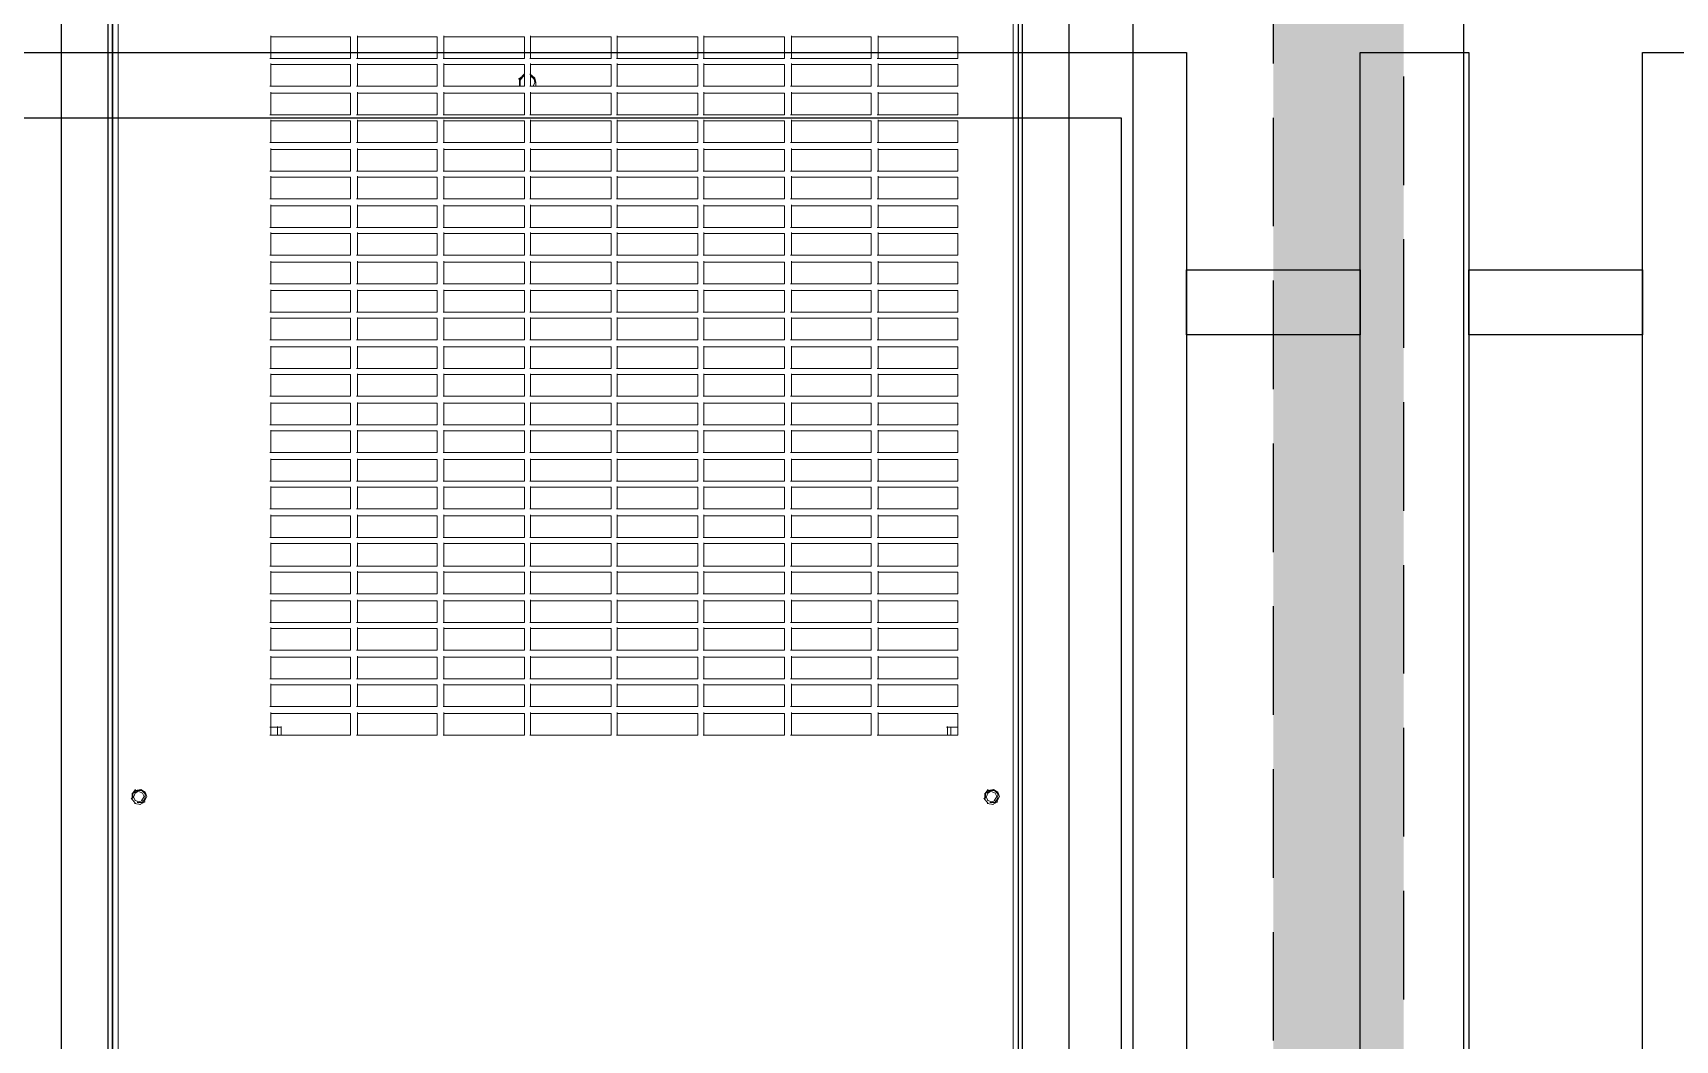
# Model space of a CAD drawing. Header units: millimetres. Extents: x 17886 to 18265, y -8727 to -7321.
# Drawn here: x 17971.54 to 17979.1, y -8650.75 to -8646.11 of the extents above; entities that cross this region are included whole.
import ezdxf

# ---------------------------------------------------------------- set-up
doc = ezdxf.new("R2010")
doc.units = ezdxf.units.MM
doc.linetypes.add('DASHED', pattern=[0.75, 0.5, -0.25])
doc.layers.add('a_rahmen235', color=7, linetype='Continuous')
doc.layers.add('PDF3_Geometry', color=7, linetype='Continuous')

msp = doc.modelspace()

# ---------------------------------------------------------------- hatches: boundary and pattern name
h = msp.add_hatch()
h.set_pattern_fill('AR-SAND', color=3, scale=0.01)
h.set_pattern_definition([(37.5, (-17.32436, -736.39157), (-0.016000313, 0.489413237), [0, -0.38608, 0, -0.4318, 0, -0.41275]), (7.5, (-17.32436, -736.3916), (0.449523283, 0.7168251), [0, -0.20828, 0, -0.34798, 0, -0.13335]), (327.5, (-17.6368, -736.39157), (0.79099237, 0.001437185), [0, -0.127, 0, -0.4572, 0, -0.5969]), (317.5, (-17.6368, -736.3916), (0.763556452, 0.222929323), [0, -0.0635, 0, -0.29972, 0, -0.3429])])
h.paths.add_polyline_path([(17977.25197, -8665.00357), (17977.85197, -8665.00357), (17977.85197, -8640.31357), (17977.25197, -8640.31357)])

# ---------------------------------------------------------------- linework, layer by layer
at = {"color": 3, "linetype": 'DASHED'}
msp.add_lwpolyline([(17977.25197, -8640.31357), (17977.85197, -8640.31357), (17977.85197, -8665.00357), (17977.25197, -8665.00357)], close=True, dxfattribs=at)
at = {"color": 4}
for points in [[(17971.90699, -8654.90357), (17971.88699, -8654.90357), (17971.88699, -8642.90357), (17971.90699, -8642.90357), (17971.90699, -8654.90357), (17971.67199, -8654.90357), (17971.67199, -8642.90357), (17971.90699, -8642.90357)], [(17976.07699, -8654.90357), (17976.09699, -8654.90357), (17976.09699, -8642.90357), (17976.07699, -8642.90357), (17976.07699, -8654.90357), (17976.31199, -8654.90357), (17976.31199, -8642.90357), (17976.07699, -8642.90357)]]:
    msp.add_lwpolyline(points, dxfattribs=at)
msp.add_lwpolyline([(17976.07699, -8654.90357), (17971.90699, -8654.90357), (17971.90699, -8642.90357), (17976.07699, -8642.90357)], close=True, dxfattribs=at)
at = {"color": 6}
for points in [[(17966.85199, -8646.20357), (17976.85199, -8646.20357), (17976.85199, -8664.20357), (17966.85199, -8664.20357)], [(17977.65199, -8646.20357), (17978.15199, -8646.20357), (17978.15199, -8666.20357), (17977.65199, -8666.20357)], [(17978.95199, -8646.20357), (17988.95199, -8646.20357), (17988.95199, -8664.20357), (17978.95199, -8664.20357)], [(17967.15199, -8646.50357), (17976.55199, -8646.50357), (17976.55199, -8663.90357), (17967.15199, -8663.90357)], [(17977.65199, -8647.20357), (17977.65199, -8647.50357), (17976.85199, -8647.50357), (17976.85199, -8647.20357)], [(17978.95199, -8647.20357), (17978.95199, -8647.50357), (17978.15199, -8647.50357), (17978.15199, -8647.20357)]]:
    msp.add_lwpolyline(points, close=True, dxfattribs=at)
at = {"layer": 'a_rahmen235'}
msp.add_lwpolyline([(17978.12699, -8665.00357), (17976.60699, -8665.00357), (17976.60699, -8640.31357), (17978.12699, -8640.31357)], close=True, dxfattribs=at)
at = {"layer": 'PDF3_Geometry', "lineweight": 20}
for points in [[(17971.92137, -8642.90357), (17971.92137, -8642.91115), (17971.93092, -8642.92312), (17971.92137, -8642.91115), (17971.90699, -8642.91115), (17971.90699, -8654.89599), (17971.91895, -8654.89599), (17971.93092, -8654.88003), (17971.91895, -8654.89599)], [(17976.06659, -8642.90357), (17976.06659, -8642.91115), (17976.05305, -8642.92312), (17976.06659, -8642.91115), (17976.07699, -8642.91115), (17976.07699, -8654.89599), (17976.06659, -8654.89599), (17976.05063, -8654.88003), (17976.06659, -8654.89599)], [(17972.63551, -8646.13078), (17973.00256, -8646.13078), (17973.00256, -8646.23052), (17972.63152, -8646.23052)], [(17972.63551, -8646.23052), (17972.63551, -8646.12679)], [(17973.03447, -8646.13078), (17973.40152, -8646.13078), (17973.40152, -8646.23052), (17973.03049, -8646.23052)], [(17973.03447, -8646.23052), (17973.03447, -8646.12679)], [(17973.43344, -8646.13078), (17973.80447, -8646.13078), (17973.80447, -8646.23052), (17973.42945, -8646.23052)], [(17973.43344, -8646.23052), (17973.43344, -8646.12679)], [(17973.8324, -8646.13078), (17974.20344, -8646.13078), (17974.20344, -8646.23052), (17973.82841, -8646.23052)], [(17973.8324, -8646.23052), (17973.8324, -8646.12679)], [(17974.23136, -8646.13078), (17974.6024, -8646.13078), (17974.6024, -8646.23052), (17974.22737, -8646.23052)], [(17974.23136, -8646.23052), (17974.23136, -8646.12679)], [(17974.63033, -8646.13078), (17975.00136, -8646.13078), (17975.00136, -8646.23052), (17974.62634, -8646.23052)], [(17974.63033, -8646.23052), (17974.63033, -8646.12679)], [(17975.03328, -8646.13078), (17975.40032, -8646.13078), (17975.40032, -8646.23052), (17975.02929, -8646.23052)], [(17975.03328, -8646.23052), (17975.03328, -8646.12679)], [(17975.43224, -8646.13078), (17975.79929, -8646.13078), (17975.79929, -8646.23052), (17975.42825, -8646.23052)], [(17975.43224, -8646.23052), (17975.43224, -8646.12679)], [(17972.63551, -8646.25845), (17973.00256, -8646.25845), (17973.00256, -8646.35819), (17972.63152, -8646.35819)], [(17972.63551, -8646.35819), (17972.63551, -8646.25446)], [(17973.03447, -8646.25845), (17973.40152, -8646.25845), (17973.40152, -8646.35819), (17973.03049, -8646.35819)], [(17973.03447, -8646.35819), (17973.03447, -8646.25446)], [(17973.43344, -8646.25845), (17973.80447, -8646.25845), (17973.80447, -8646.35819), (17973.42945, -8646.35819)], [(17973.43344, -8646.35819), (17973.43344, -8646.25446)], [(17973.8324, -8646.25845), (17974.20344, -8646.25845), (17974.20344, -8646.35819), (17973.82841, -8646.35819)], [(17973.8324, -8646.35819), (17973.8324, -8646.25446)], [(17974.23136, -8646.25845), (17974.6024, -8646.25845), (17974.6024, -8646.35819), (17974.22737, -8646.35819)], [(17974.23136, -8646.35819), (17974.23136, -8646.25446)], [(17974.63033, -8646.25845), (17975.00136, -8646.25845), (17975.00136, -8646.35819), (17974.62634, -8646.35819)], [(17974.63033, -8646.35819), (17974.63033, -8646.25446)], [(17975.03328, -8646.25845), (17975.40032, -8646.25845), (17975.40032, -8646.35819), (17975.02929, -8646.35819)], [(17975.03328, -8646.35819), (17975.03328, -8646.25446)], [(17975.43224, -8646.25845), (17975.79929, -8646.25845), (17975.79929, -8646.35819), (17975.42825, -8646.35819)], [(17975.43224, -8646.35819), (17975.43224, -8646.25446)], [(17973.78452, -8646.33026), (17973.80447, -8646.30632), (17973.77655, -8646.32627)], [(17973.80447, -8646.30233), (17973.78053, -8646.32627), (17973.78053, -8646.35819), (17973.78053, -8646.32228)], [(17973.78452, -8646.35819), (17973.78452, -8646.32627)], [(17973.8324, -8646.30632), (17973.85235, -8646.32228), (17973.82841, -8646.30233)], [(17973.8324, -8646.31031), (17973.84836, -8646.32627), (17973.85235, -8646.34223), (17973.84437, -8646.35819)], [(17973.85634, -8646.33824), (17973.85634, -8646.35819), (17973.85634, -8646.34223), (17973.84836, -8646.31829)], [(17973.85235, -8646.32228), (17973.85634, -8646.34223)], [(17972.63551, -8646.3901), (17973.00256, -8646.3901), (17973.00256, -8646.48984), (17972.63152, -8646.48984)], [(17972.63551, -8646.48984), (17972.63551, -8646.38611)], [(17973.03447, -8646.3901), (17973.40152, -8646.3901), (17973.40152, -8646.48984), (17973.03049, -8646.48984)], [(17973.03447, -8646.48984), (17973.03447, -8646.38611)], [(17973.43344, -8646.3901), (17973.80447, -8646.3901), (17973.80447, -8646.48984), (17973.42945, -8646.48984)], [(17973.43344, -8646.48984), (17973.43344, -8646.38611)], [(17973.8324, -8646.3901), (17974.20344, -8646.3901), (17974.20344, -8646.48984), (17973.82841, -8646.48984)], [(17973.8324, -8646.48984), (17973.8324, -8646.38611)], [(17974.23136, -8646.3901), (17974.6024, -8646.3901), (17974.6024, -8646.48984), (17974.22737, -8646.48984)], [(17974.23136, -8646.48984), (17974.23136, -8646.38611)], [(17974.63033, -8646.3901), (17975.00136, -8646.3901), (17975.00136, -8646.48984), (17974.62634, -8646.48984)], [(17974.63033, -8646.48984), (17974.63033, -8646.38611)], [(17975.03328, -8646.3901), (17975.40032, -8646.3901), (17975.40032, -8646.48984), (17975.02929, -8646.48984)], [(17975.03328, -8646.48984), (17975.03328, -8646.38611)], [(17975.43224, -8646.3901), (17975.79929, -8646.3901), (17975.79929, -8646.48984), (17975.42825, -8646.48984)], [(17975.43224, -8646.48984), (17975.43224, -8646.38611)], [(17972.63551, -8646.51777), (17973.00256, -8646.51777), (17973.00256, -8646.61751), (17972.63152, -8646.61751)], [(17972.63551, -8646.61751), (17972.63551, -8646.51378)], [(17973.03447, -8646.51777), (17973.40152, -8646.51777), (17973.40152, -8646.61751), (17973.03049, -8646.61751)], [(17973.03447, -8646.61751), (17973.03447, -8646.51378)], [(17973.43344, -8646.51777), (17973.80447, -8646.51777), (17973.80447, -8646.61751), (17973.42945, -8646.61751)], [(17973.43344, -8646.61751), (17973.43344, -8646.51378)], [(17973.8324, -8646.51777), (17974.20344, -8646.51777), (17974.20344, -8646.61751), (17973.82841, -8646.61751)], [(17973.8324, -8646.61751), (17973.8324, -8646.51378)], [(17974.23136, -8646.51777), (17974.6024, -8646.51777), (17974.6024, -8646.61751), (17974.22737, -8646.61751)], [(17974.23136, -8646.61751), (17974.23136, -8646.51378)], [(17974.63033, -8646.51777), (17975.00136, -8646.51777), (17975.00136, -8646.61751), (17974.62634, -8646.61751)], [(17974.63033, -8646.61751), (17974.63033, -8646.51378)], [(17975.03328, -8646.51777), (17975.40032, -8646.51777), (17975.40032, -8646.61751), (17975.02929, -8646.61751)], [(17975.03328, -8646.61751), (17975.03328, -8646.51378)], [(17975.43224, -8646.51777), (17975.79929, -8646.51777), (17975.79929, -8646.61751), (17975.42825, -8646.61751)], [(17975.43224, -8646.61751), (17975.43224, -8646.51378)], [(17972.63551, -8646.64943), (17973.00256, -8646.64943), (17973.00256, -8646.74917), (17972.63152, -8646.74917)], [(17972.63551, -8646.74917), (17972.63551, -8646.64544)], [(17973.03447, -8646.64943), (17973.40152, -8646.64943), (17973.40152, -8646.74917), (17973.03049, -8646.74917)], [(17973.03447, -8646.74917), (17973.03447, -8646.64544)], [(17973.43344, -8646.64943), (17973.80447, -8646.64943), (17973.80447, -8646.74917), (17973.42945, -8646.74917)], [(17973.43344, -8646.74917), (17973.43344, -8646.64544)], [(17973.8324, -8646.64943), (17974.20344, -8646.64943), (17974.20344, -8646.74917), (17973.82841, -8646.74917)], [(17973.8324, -8646.74917), (17973.8324, -8646.64544)], [(17974.23136, -8646.64943), (17974.6024, -8646.64943), (17974.6024, -8646.74917), (17974.22737, -8646.74917)], [(17974.23136, -8646.74917), (17974.23136, -8646.64544)], [(17974.63033, -8646.64943), (17975.00136, -8646.64943), (17975.00136, -8646.74917), (17974.62634, -8646.74917)], [(17974.63033, -8646.74917), (17974.63033, -8646.64544)], [(17975.03328, -8646.64943), (17975.40032, -8646.64943), (17975.40032, -8646.74917), (17975.02929, -8646.74917)], [(17975.03328, -8646.74917), (17975.03328, -8646.64544)], [(17975.43224, -8646.64943), (17975.79929, -8646.64943), (17975.79929, -8646.74917), (17975.42825, -8646.74917)], [(17975.43224, -8646.74917), (17975.43224, -8646.64544)], [(17972.63551, -8646.7771), (17973.00256, -8646.7771), (17973.00256, -8646.87684), (17972.63152, -8646.87684)], [(17972.63551, -8646.87684), (17972.63551, -8646.77311)], [(17973.03447, -8646.7771), (17973.40152, -8646.7771), (17973.40152, -8646.87684), (17973.03049, -8646.87684)], [(17973.03447, -8646.87684), (17973.03447, -8646.77311)], [(17973.43344, -8646.7771), (17973.80447, -8646.7771), (17973.80447, -8646.87684), (17973.42945, -8646.87684)], [(17973.43344, -8646.87684), (17973.43344, -8646.77311)], [(17973.8324, -8646.7771), (17974.20344, -8646.7771), (17974.20344, -8646.87684), (17973.82841, -8646.87684)], [(17973.8324, -8646.87684), (17973.8324, -8646.77311)], [(17974.23136, -8646.7771), (17974.6024, -8646.7771), (17974.6024, -8646.87684), (17974.22737, -8646.87684)], [(17974.23136, -8646.87684), (17974.23136, -8646.77311)], [(17974.63033, -8646.7771), (17975.00136, -8646.7771), (17975.00136, -8646.87684), (17974.62634, -8646.87684)], [(17974.63033, -8646.87684), (17974.63033, -8646.77311)], [(17975.03328, -8646.7771), (17975.40032, -8646.7771), (17975.40032, -8646.87684), (17975.02929, -8646.87684)], [(17975.03328, -8646.87684), (17975.03328, -8646.77311)], [(17975.43224, -8646.7771), (17975.79929, -8646.7771), (17975.79929, -8646.87684), (17975.42825, -8646.87684)], [(17975.43224, -8646.87684), (17975.43224, -8646.77311)], [(17972.63551, -8647.0085), (17972.63551, -8646.90477)], [(17973.03447, -8647.0085), (17973.03447, -8646.90477)], [(17973.43344, -8647.0085), (17973.43344, -8646.90477)], [(17973.8324, -8647.0085), (17973.8324, -8646.90477)], [(17974.23136, -8647.0085), (17974.23136, -8646.90477)], [(17974.63033, -8647.0085), (17974.63033, -8646.90477)], [(17975.03328, -8647.0085), (17975.03328, -8646.90477)], [(17975.43224, -8647.0085), (17975.43224, -8646.90477)], [(17972.63551, -8646.90876), (17973.00256, -8646.90876), (17973.00256, -8647.0085), (17972.63152, -8647.0085)], [(17973.03447, -8646.90876), (17973.40152, -8646.90876), (17973.40152, -8647.0085), (17973.03049, -8647.0085)], [(17973.43344, -8646.90876), (17973.80447, -8646.90876), (17973.80447, -8647.0085), (17973.42945, -8647.0085)], [(17973.8324, -8646.90876), (17974.20344, -8646.90876), (17974.20344, -8647.0085), (17973.82841, -8647.0085)], [(17974.23136, -8646.90876), (17974.6024, -8646.90876), (17974.6024, -8647.0085), (17974.22737, -8647.0085)], [(17974.63033, -8646.90876), (17975.00136, -8646.90876), (17975.00136, -8647.0085), (17974.62634, -8647.0085)], [(17975.03328, -8646.90876), (17975.40032, -8646.90876), (17975.40032, -8647.0085), (17975.02929, -8647.0085)], [(17975.43224, -8646.90876), (17975.79929, -8646.90876), (17975.79929, -8647.0085), (17975.42825, -8647.0085)], [(17972.63551, -8647.03642), (17973.00256, -8647.03642), (17973.00256, -8647.13616), (17972.63152, -8647.13616)], [(17972.63551, -8647.13616), (17972.63551, -8647.03243)], [(17973.03447, -8647.03642), (17973.40152, -8647.03642), (17973.40152, -8647.13616), (17973.03049, -8647.13616)], [(17973.03447, -8647.13616), (17973.03447, -8647.03243)], [(17973.43344, -8647.03642), (17973.80447, -8647.03642), (17973.80447, -8647.13616), (17973.42945, -8647.13616)], [(17973.43344, -8647.13616), (17973.43344, -8647.03243)], [(17973.8324, -8647.03642), (17974.20344, -8647.03642), (17974.20344, -8647.13616), (17973.82841, -8647.13616)], [(17973.8324, -8647.13616), (17973.8324, -8647.03243)], [(17974.23136, -8647.03642), (17974.6024, -8647.03642), (17974.6024, -8647.13616), (17974.22737, -8647.13616)], [(17974.23136, -8647.13616), (17974.23136, -8647.03243)], [(17974.63033, -8647.03642), (17975.00136, -8647.03642), (17975.00136, -8647.13616), (17974.62634, -8647.13616)], [(17974.63033, -8647.13616), (17974.63033, -8647.03243)], [(17975.03328, -8647.03642), (17975.40032, -8647.03642), (17975.40032, -8647.13616), (17975.02929, -8647.13616)], [(17975.03328, -8647.13616), (17975.03328, -8647.03243)], [(17975.43224, -8647.03642), (17975.79929, -8647.03642), (17975.79929, -8647.13616), (17975.42825, -8647.13616)], [(17975.43224, -8647.13616), (17975.43224, -8647.03243)], [(17972.63551, -8647.16808), (17973.00256, -8647.16808), (17973.00256, -8647.26782), (17972.63152, -8647.26782)], [(17972.63551, -8647.26782), (17972.63551, -8647.16409)], [(17973.03447, -8647.16808), (17973.40152, -8647.16808), (17973.40152, -8647.26782), (17973.03049, -8647.26782)], [(17973.03447, -8647.26782), (17973.03447, -8647.16409)], [(17973.43344, -8647.16808), (17973.80447, -8647.16808), (17973.80447, -8647.26782), (17973.42945, -8647.26782)], [(17973.43344, -8647.26782), (17973.43344, -8647.16409)], [(17973.8324, -8647.16808), (17974.20344, -8647.16808), (17974.20344, -8647.26782), (17973.82841, -8647.26782)], [(17973.8324, -8647.26782), (17973.8324, -8647.16409)], [(17974.23136, -8647.16808), (17974.6024, -8647.16808), (17974.6024, -8647.26782), (17974.22737, -8647.26782)], [(17974.23136, -8647.26782), (17974.23136, -8647.16409)], [(17974.63033, -8647.16808), (17975.00136, -8647.16808), (17975.00136, -8647.26782), (17974.62634, -8647.26782)], [(17974.63033, -8647.26782), (17974.63033, -8647.16409)], [(17975.03328, -8647.16808), (17975.40032, -8647.16808), (17975.40032, -8647.26782), (17975.02929, -8647.26782)], [(17975.03328, -8647.26782), (17975.03328, -8647.16409)], [(17975.43224, -8647.16808), (17975.79929, -8647.16808), (17975.79929, -8647.26782), (17975.42825, -8647.26782)], [(17975.43224, -8647.26782), (17975.43224, -8647.16409)], [(17972.63551, -8647.29974), (17973.00256, -8647.29974), (17973.00256, -8647.39948), (17972.63152, -8647.39948)], [(17972.63551, -8647.39948), (17972.63551, -8647.29575)], [(17973.03447, -8647.29974), (17973.40152, -8647.29974), (17973.40152, -8647.39948), (17973.03049, -8647.39948)], [(17973.03447, -8647.39948), (17973.03447, -8647.29575)], [(17973.43344, -8647.29974), (17973.80447, -8647.29974), (17973.80447, -8647.39948), (17973.42945, -8647.39948)], [(17973.43344, -8647.39948), (17973.43344, -8647.29575)], [(17973.8324, -8647.29974), (17974.20344, -8647.29974), (17974.20344, -8647.39948), (17973.82841, -8647.39948)], [(17973.8324, -8647.39948), (17973.8324, -8647.29575)], [(17974.23136, -8647.29974), (17974.6024, -8647.29974), (17974.6024, -8647.39948), (17974.22737, -8647.39948)], [(17974.23136, -8647.39948), (17974.23136, -8647.29575)], [(17974.63033, -8647.29974), (17975.00136, -8647.29974), (17975.00136, -8647.39948), (17974.62634, -8647.39948)], [(17974.63033, -8647.39948), (17974.63033, -8647.29575)], [(17975.03328, -8647.29974), (17975.40032, -8647.29974), (17975.40032, -8647.39948), (17975.02929, -8647.39948)], [(17975.03328, -8647.39948), (17975.03328, -8647.29575)], [(17975.43224, -8647.29974), (17975.79929, -8647.29974), (17975.79929, -8647.39948), (17975.42825, -8647.39948)], [(17975.43224, -8647.39948), (17975.43224, -8647.29575)], [(17972.63551, -8647.42741), (17973.00256, -8647.42741), (17973.00256, -8647.52715), (17972.63152, -8647.52715)], [(17972.63551, -8647.52715), (17972.63551, -8647.42342)], [(17973.03447, -8647.42741), (17973.40152, -8647.42741), (17973.40152, -8647.52715), (17973.03049, -8647.52715)], [(17973.03447, -8647.52715), (17973.03447, -8647.42342)], [(17973.43344, -8647.42741), (17973.80447, -8647.42741), (17973.80447, -8647.52715), (17973.42945, -8647.52715)], [(17973.43344, -8647.52715), (17973.43344, -8647.42342)], [(17973.8324, -8647.42741), (17974.20344, -8647.42741), (17974.20344, -8647.52715), (17973.82841, -8647.52715)], [(17973.8324, -8647.52715), (17973.8324, -8647.42342)], [(17974.23136, -8647.42741), (17974.6024, -8647.42741), (17974.6024, -8647.52715), (17974.22737, -8647.52715)], [(17974.23136, -8647.52715), (17974.23136, -8647.42342)], [(17974.63033, -8647.42741), (17975.00136, -8647.42741), (17975.00136, -8647.52715), (17974.62634, -8647.52715)], [(17974.63033, -8647.52715), (17974.63033, -8647.42342)], [(17975.03328, -8647.42741), (17975.40032, -8647.42741), (17975.40032, -8647.52715), (17975.02929, -8647.52715)], [(17975.03328, -8647.52715), (17975.03328, -8647.42342)], [(17975.43224, -8647.42741), (17975.79929, -8647.42741), (17975.79929, -8647.52715), (17975.42825, -8647.52715)], [(17975.43224, -8647.52715), (17975.43224, -8647.42342)], [(17972.63551, -8647.55906), (17973.00256, -8647.55906), (17973.00256, -8647.65881), (17972.63152, -8647.65881)], [(17972.63551, -8647.65881), (17972.63551, -8647.55507)], [(17973.03447, -8647.55906), (17973.40152, -8647.55906), (17973.40152, -8647.65881), (17973.03049, -8647.65881)], [(17973.03447, -8647.65881), (17973.03447, -8647.55507)], [(17973.43344, -8647.55906), (17973.80447, -8647.55906), (17973.80447, -8647.65881), (17973.42945, -8647.65881)], [(17973.43344, -8647.65881), (17973.43344, -8647.55507)], [(17973.8324, -8647.55906), (17974.20344, -8647.55906), (17974.20344, -8647.65881), (17973.82841, -8647.65881)], [(17973.8324, -8647.65881), (17973.8324, -8647.55507)], [(17974.23136, -8647.55906), (17974.6024, -8647.55906), (17974.6024, -8647.65881), (17974.22737, -8647.65881)], [(17974.23136, -8647.65881), (17974.23136, -8647.55507)], [(17974.63033, -8647.55906), (17975.00136, -8647.55906), (17975.00136, -8647.65881), (17974.62634, -8647.65881)], [(17974.63033, -8647.65881), (17974.63033, -8647.55507)], [(17975.03328, -8647.55906), (17975.40032, -8647.55906), (17975.40032, -8647.65881), (17975.02929, -8647.65881)], [(17975.03328, -8647.65881), (17975.03328, -8647.55507)], [(17975.43224, -8647.55906), (17975.79929, -8647.55906), (17975.79929, -8647.65881), (17975.42825, -8647.65881)], [(17975.43224, -8647.65881), (17975.43224, -8647.55507)], [(17972.63551, -8647.68673), (17973.00256, -8647.68673), (17973.00256, -8647.78647), (17972.63152, -8647.78647)], [(17972.63551, -8647.78647), (17972.63551, -8647.68274)], [(17973.03447, -8647.68673), (17973.40152, -8647.68673), (17973.40152, -8647.78647), (17973.03049, -8647.78647)], [(17973.03447, -8647.78647), (17973.03447, -8647.68274)], [(17973.43344, -8647.68673), (17973.80447, -8647.68673), (17973.80447, -8647.78647), (17973.42945, -8647.78647)], [(17973.43344, -8647.78647), (17973.43344, -8647.68274)], [(17973.8324, -8647.68673), (17974.20344, -8647.68673), (17974.20344, -8647.78647), (17973.82841, -8647.78647)], [(17973.8324, -8647.78647), (17973.8324, -8647.68274)], [(17974.23136, -8647.68673), (17974.6024, -8647.68673), (17974.6024, -8647.78647), (17974.22737, -8647.78647)], [(17974.23136, -8647.78647), (17974.23136, -8647.68274)], [(17974.63033, -8647.68673), (17975.00136, -8647.68673), (17975.00136, -8647.78647), (17974.62634, -8647.78647)], [(17974.63033, -8647.78647), (17974.63033, -8647.68274)], [(17975.03328, -8647.68673), (17975.40032, -8647.68673), (17975.40032, -8647.78647), (17975.02929, -8647.78647)], [(17975.03328, -8647.78647), (17975.03328, -8647.68274)], [(17975.43224, -8647.68673), (17975.79929, -8647.68673), (17975.79929, -8647.78647), (17975.42825, -8647.78647)], [(17975.43224, -8647.78647), (17975.43224, -8647.68274)], [(17972.63551, -8647.81839), (17973.00256, -8647.81839), (17973.00256, -8647.91813), (17972.63152, -8647.91813)], [(17972.63551, -8647.91813), (17972.63551, -8647.8144)], [(17973.03447, -8647.81839), (17973.40152, -8647.81839), (17973.40152, -8647.91813), (17973.03049, -8647.91813)], [(17973.03447, -8647.91813), (17973.03447, -8647.8144)], [(17973.43344, -8647.81839), (17973.80447, -8647.81839), (17973.80447, -8647.91813), (17973.42945, -8647.91813)], [(17973.43344, -8647.91813), (17973.43344, -8647.8144)], [(17973.8324, -8647.81839), (17974.20344, -8647.81839), (17974.20344, -8647.91813), (17973.82841, -8647.91813)], [(17973.8324, -8647.91813), (17973.8324, -8647.8144)], [(17974.23136, -8647.81839), (17974.6024, -8647.81839), (17974.6024, -8647.91813), (17974.22737, -8647.91813)], [(17974.23136, -8647.91813), (17974.23136, -8647.8144)], [(17974.63033, -8647.81839), (17975.00136, -8647.81839), (17975.00136, -8647.91813), (17974.62634, -8647.91813)], [(17974.63033, -8647.91813), (17974.63033, -8647.8144)], [(17975.03328, -8647.81839), (17975.40032, -8647.81839), (17975.40032, -8647.91813), (17975.02929, -8647.91813)], [(17975.03328, -8647.91813), (17975.03328, -8647.8144)], [(17975.43224, -8647.81839), (17975.79929, -8647.81839), (17975.79929, -8647.91813), (17975.42825, -8647.91813)], [(17975.43224, -8647.91813), (17975.43224, -8647.8144)], [(17972.63551, -8647.94606), (17973.00256, -8647.94606), (17973.00256, -8648.0458), (17972.63152, -8648.0458)], [(17972.63551, -8648.0458), (17972.63551, -8647.94207)], [(17973.03447, -8647.94606), (17973.40152, -8647.94606), (17973.40152, -8648.0458), (17973.03049, -8648.0458)], [(17973.03447, -8648.0458), (17973.03447, -8647.94207)], [(17973.43344, -8647.94606), (17973.80447, -8647.94606), (17973.80447, -8648.0458), (17973.42945, -8648.0458)], [(17973.43344, -8648.0458), (17973.43344, -8647.94207)], [(17973.8324, -8647.94606), (17974.20344, -8647.94606), (17974.20344, -8648.0458), (17973.82841, -8648.0458)], [(17973.8324, -8648.0458), (17973.8324, -8647.94207)], [(17974.23136, -8647.94606), (17974.6024, -8647.94606), (17974.6024, -8648.0458), (17974.22737, -8648.0458)], [(17974.23136, -8648.0458), (17974.23136, -8647.94207)], [(17974.63033, -8647.94606), (17975.00136, -8647.94606), (17975.00136, -8648.0458), (17974.62634, -8648.0458)], [(17974.63033, -8648.0458), (17974.63033, -8647.94207)], [(17975.03328, -8647.94606), (17975.40032, -8647.94606), (17975.40032, -8648.0458), (17975.02929, -8648.0458)], [(17975.03328, -8648.0458), (17975.03328, -8647.94207)], [(17975.43224, -8647.94606), (17975.79929, -8647.94606), (17975.79929, -8648.0458), (17975.42825, -8648.0458)], [(17975.43224, -8648.0458), (17975.43224, -8647.94207)], [(17972.63551, -8648.07772), (17973.00256, -8648.07772), (17973.00256, -8648.17746), (17972.63152, -8648.17746)], [(17972.63551, -8648.17746), (17972.63551, -8648.07373)], [(17973.03447, -8648.07772), (17973.40152, -8648.07772), (17973.40152, -8648.17746), (17973.03049, -8648.17746)], [(17973.03447, -8648.17746), (17973.03447, -8648.07373)], [(17973.43344, -8648.07772), (17973.80447, -8648.07772), (17973.80447, -8648.17746), (17973.42945, -8648.17746)], [(17973.43344, -8648.17746), (17973.43344, -8648.07373)], [(17973.8324, -8648.07772), (17974.20344, -8648.07772), (17974.20344, -8648.17746), (17973.82841, -8648.17746)], [(17973.8324, -8648.17746), (17973.8324, -8648.07373)], [(17974.23136, -8648.07772), (17974.6024, -8648.07772), (17974.6024, -8648.17746), (17974.22737, -8648.17746)], [(17974.23136, -8648.17746), (17974.23136, -8648.07373)], [(17974.63033, -8648.07772), (17975.00136, -8648.07772), (17975.00136, -8648.17746), (17974.62634, -8648.17746)], [(17974.63033, -8648.17746), (17974.63033, -8648.07373)], [(17975.03328, -8648.07772), (17975.40032, -8648.07772), (17975.40032, -8648.17746), (17975.02929, -8648.17746)], [(17975.03328, -8648.17746), (17975.03328, -8648.07373)], [(17975.43224, -8648.07772), (17975.79929, -8648.07772), (17975.79929, -8648.17746), (17975.42825, -8648.17746)], [(17975.43224, -8648.17746), (17975.43224, -8648.07373)], [(17972.63551, -8648.20538), (17973.00256, -8648.20538), (17973.00256, -8648.30512), (17972.63152, -8648.30512)], [(17972.63551, -8648.30512), (17972.63551, -8648.20139)], [(17973.03447, -8648.20538), (17973.40152, -8648.20538), (17973.40152, -8648.30512), (17973.03049, -8648.30512)], [(17973.03447, -8648.30512), (17973.03447, -8648.20139)], [(17973.43344, -8648.20538), (17973.80447, -8648.20538), (17973.80447, -8648.30512), (17973.42945, -8648.30512)], [(17973.43344, -8648.30512), (17973.43344, -8648.20139)], [(17973.8324, -8648.20538), (17974.20344, -8648.20538), (17974.20344, -8648.30512), (17973.82841, -8648.30512)], [(17973.8324, -8648.30512), (17973.8324, -8648.20139)], [(17974.23136, -8648.20538), (17974.6024, -8648.20538), (17974.6024, -8648.30512), (17974.22737, -8648.30512)], [(17974.23136, -8648.30512), (17974.23136, -8648.20139)], [(17974.63033, -8648.20538), (17975.00136, -8648.20538), (17975.00136, -8648.30512), (17974.62634, -8648.30512)], [(17974.63033, -8648.30512), (17974.63033, -8648.20139)], [(17975.03328, -8648.20538), (17975.40032, -8648.20538), (17975.40032, -8648.30512), (17975.02929, -8648.30512)], [(17975.03328, -8648.30512), (17975.03328, -8648.20139)], [(17975.43224, -8648.20538), (17975.79929, -8648.20538), (17975.79929, -8648.30512), (17975.42825, -8648.30512)], [(17975.43224, -8648.30512), (17975.43224, -8648.20139)], [(17972.63551, -8648.33704), (17973.00256, -8648.33704), (17973.00256, -8648.43678), (17972.63152, -8648.43678)], [(17972.63551, -8648.43678), (17972.63551, -8648.33305)], [(17973.03447, -8648.33704), (17973.40152, -8648.33704), (17973.40152, -8648.43678), (17973.03049, -8648.43678)], [(17973.03447, -8648.43678), (17973.03447, -8648.33305)], [(17973.43344, -8648.33704), (17973.80447, -8648.33704), (17973.80447, -8648.43678), (17973.42945, -8648.43678)], [(17973.43344, -8648.43678), (17973.43344, -8648.33305)], [(17973.8324, -8648.33704), (17974.20344, -8648.33704), (17974.20344, -8648.43678), (17973.82841, -8648.43678)], [(17973.8324, -8648.43678), (17973.8324, -8648.33305)], [(17974.23136, -8648.33704), (17974.6024, -8648.33704), (17974.6024, -8648.43678), (17974.22737, -8648.43678)], [(17974.23136, -8648.43678), (17974.23136, -8648.33305)], [(17974.63033, -8648.33704), (17975.00136, -8648.33704), (17975.00136, -8648.43678), (17974.62634, -8648.43678)], [(17974.63033, -8648.43678), (17974.63033, -8648.33305)], [(17975.03328, -8648.33704), (17975.40032, -8648.33704), (17975.40032, -8648.43678), (17975.02929, -8648.43678)], [(17975.03328, -8648.43678), (17975.03328, -8648.33305)], [(17975.43224, -8648.33704), (17975.79929, -8648.33704), (17975.79929, -8648.43678), (17975.42825, -8648.43678)], [(17975.43224, -8648.43678), (17975.43224, -8648.33305)], [(17972.63551, -8648.46471), (17973.00256, -8648.46471), (17973.00256, -8648.56844), (17972.63152, -8648.56844)], [(17972.63551, -8648.56844), (17972.63551, -8648.46072)], [(17973.03447, -8648.46471), (17973.40152, -8648.46471), (17973.40152, -8648.56844), (17973.03049, -8648.56844)], [(17973.03447, -8648.56844), (17973.03447, -8648.46072)], [(17973.43344, -8648.46471), (17973.80447, -8648.46471), (17973.80447, -8648.56844), (17973.42945, -8648.56844)], [(17973.43344, -8648.56844), (17973.43344, -8648.46072)], [(17973.8324, -8648.46471), (17974.20344, -8648.46471), (17974.20344, -8648.56844), (17973.82841, -8648.56844)], [(17973.8324, -8648.56844), (17973.8324, -8648.46072)], [(17974.23136, -8648.46471), (17974.6024, -8648.46471), (17974.6024, -8648.56844), (17974.22737, -8648.56844)], [(17974.23136, -8648.56844), (17974.23136, -8648.46072)], [(17974.63033, -8648.46471), (17975.00136, -8648.46471), (17975.00136, -8648.56844), (17974.62634, -8648.56844)], [(17974.63033, -8648.56844), (17974.63033, -8648.46072)], [(17975.03328, -8648.46471), (17975.40032, -8648.46471), (17975.40032, -8648.56844), (17975.02929, -8648.56844)], [(17975.03328, -8648.56844), (17975.03328, -8648.46072)], [(17975.43224, -8648.46471), (17975.79929, -8648.46471), (17975.79929, -8648.56844), (17975.42825, -8648.56844)], [(17975.43224, -8648.56844), (17975.43224, -8648.46072)], [(17972.63551, -8648.59637), (17973.00256, -8648.59637), (17973.00256, -8648.69611), (17972.63152, -8648.69611)], [(17972.63551, -8648.69611), (17972.63551, -8648.59238)], [(17973.03447, -8648.59637), (17973.40152, -8648.59637), (17973.40152, -8648.69611), (17973.03049, -8648.69611)], [(17973.03447, -8648.69611), (17973.03447, -8648.59238)], [(17973.43344, -8648.59637), (17973.80447, -8648.59637), (17973.80447, -8648.69611), (17973.42945, -8648.69611)], [(17973.43344, -8648.69611), (17973.43344, -8648.59238)], [(17973.8324, -8648.59637), (17974.20344, -8648.59637), (17974.20344, -8648.69611), (17973.82841, -8648.69611)], [(17973.8324, -8648.69611), (17973.8324, -8648.59238)], [(17974.23136, -8648.59637), (17974.6024, -8648.59637), (17974.6024, -8648.69611), (17974.22737, -8648.69611)], [(17974.23136, -8648.69611), (17974.23136, -8648.59238)], [(17974.63033, -8648.59637), (17975.00136, -8648.59637), (17975.00136, -8648.69611), (17974.62634, -8648.69611)], [(17974.63033, -8648.69611), (17974.63033, -8648.59238)], [(17975.03328, -8648.59637), (17975.40032, -8648.59637), (17975.40032, -8648.69611), (17975.02929, -8648.69611)], [(17975.03328, -8648.69611), (17975.03328, -8648.59238)], [(17975.43224, -8648.59637), (17975.79929, -8648.59637), (17975.79929, -8648.69611), (17975.42825, -8648.69611)], [(17975.43224, -8648.69611), (17975.43224, -8648.59238)], [(17972.63551, -8648.72803), (17973.00256, -8648.72803), (17973.00256, -8648.82777), (17972.63152, -8648.82777)], [(17972.63551, -8648.82777), (17972.63551, -8648.72404)], [(17973.03447, -8648.72803), (17973.40152, -8648.72803), (17973.40152, -8648.82777), (17973.03049, -8648.82777)], [(17973.03447, -8648.82777), (17973.03447, -8648.72404)], [(17973.43344, -8648.72803), (17973.80447, -8648.72803), (17973.80447, -8648.82777), (17973.42945, -8648.82777)], [(17973.43344, -8648.82777), (17973.43344, -8648.72404)], [(17973.8324, -8648.72803), (17974.20344, -8648.72803), (17974.20344, -8648.82777), (17973.82841, -8648.82777)], [(17973.8324, -8648.82777), (17973.8324, -8648.72404)], [(17974.23136, -8648.72803), (17974.6024, -8648.72803), (17974.6024, -8648.82777), (17974.22737, -8648.82777)], [(17974.23136, -8648.82777), (17974.23136, -8648.72404)], [(17974.63033, -8648.72803), (17975.00136, -8648.72803), (17975.00136, -8648.82777), (17974.62634, -8648.82777)], [(17974.63033, -8648.82777), (17974.63033, -8648.72404)], [(17975.03328, -8648.72803), (17975.40032, -8648.72803), (17975.40032, -8648.82777), (17975.02929, -8648.82777)], [(17975.03328, -8648.82777), (17975.03328, -8648.72404)], [(17975.43224, -8648.72803), (17975.79929, -8648.72803), (17975.79929, -8648.82777), (17975.42825, -8648.82777)], [(17975.43224, -8648.82777), (17975.43224, -8648.72404)], [(17972.63551, -8648.85569), (17973.00256, -8648.85569), (17973.00256, -8648.95543), (17972.63152, -8648.95543)], [(17972.63551, -8648.95543), (17972.63551, -8648.8517)], [(17973.03447, -8648.85569), (17973.40152, -8648.85569), (17973.40152, -8648.95543), (17973.03049, -8648.95543)], [(17973.03447, -8648.95543), (17973.03447, -8648.8517)], [(17973.43344, -8648.85569), (17973.80447, -8648.85569), (17973.80447, -8648.95543), (17973.42945, -8648.95543)], [(17973.43344, -8648.95543), (17973.43344, -8648.8517)], [(17973.8324, -8648.85569), (17974.20344, -8648.85569), (17974.20344, -8648.95543), (17973.82841, -8648.95543)], [(17973.8324, -8648.95543), (17973.8324, -8648.8517)], [(17974.23136, -8648.85569), (17974.6024, -8648.85569), (17974.6024, -8648.95543), (17974.22737, -8648.95543)], [(17974.23136, -8648.95543), (17974.23136, -8648.8517)], [(17974.63033, -8648.85569), (17975.00136, -8648.85569), (17975.00136, -8648.95543), (17974.62634, -8648.95543)], [(17974.63033, -8648.95543), (17974.63033, -8648.8517)], [(17975.03328, -8648.85569), (17975.40032, -8648.85569), (17975.40032, -8648.95543), (17975.02929, -8648.95543)], [(17975.03328, -8648.95543), (17975.03328, -8648.8517)], [(17975.43224, -8648.85569), (17975.79929, -8648.85569), (17975.79929, -8648.95543), (17975.42825, -8648.95543)], [(17975.43224, -8648.95543), (17975.43224, -8648.8517)], [(17972.63551, -8648.98735), (17973.00256, -8648.98735), (17973.00256, -8649.08709), (17972.63152, -8649.08709)], [(17972.63551, -8649.08709), (17972.63551, -8648.98336)], [(17973.03447, -8648.98735), (17973.40152, -8648.98735), (17973.40152, -8649.08709), (17973.03049, -8649.08709)], [(17973.03447, -8649.08709), (17973.03447, -8648.98336)], [(17973.43344, -8648.98735), (17973.80447, -8648.98735), (17973.80447, -8649.08709), (17973.42945, -8649.08709)], [(17973.43344, -8649.08709), (17973.43344, -8648.98336)], [(17973.8324, -8648.98735), (17974.20344, -8648.98735), (17974.20344, -8649.08709), (17973.82841, -8649.08709)], [(17973.8324, -8649.08709), (17973.8324, -8648.98336)], [(17974.23136, -8648.98735), (17974.6024, -8648.98735), (17974.6024, -8649.08709), (17974.22737, -8649.08709)], [(17974.23136, -8649.08709), (17974.23136, -8648.98336)], [(17974.63033, -8648.98735), (17975.00136, -8648.98735), (17975.00136, -8649.08709), (17974.62634, -8649.08709)], [(17974.63033, -8649.08709), (17974.63033, -8648.98336)], [(17975.03328, -8648.98735), (17975.40032, -8648.98735), (17975.40032, -8649.08709), (17975.02929, -8649.08709)], [(17975.03328, -8649.08709), (17975.03328, -8648.98336)], [(17975.43224, -8648.98735), (17975.79929, -8648.98735), (17975.79929, -8649.08709), (17975.42825, -8649.08709)], [(17975.43224, -8649.08709), (17975.43224, -8648.98336)], [(17972.63551, -8649.11502), (17973.00256, -8649.11502), (17973.00256, -8649.21476), (17972.63152, -8649.21476)], [(17972.63551, -8649.21476), (17972.63551, -8649.11103)], [(17973.03447, -8649.11502), (17973.40152, -8649.11502), (17973.40152, -8649.21476), (17973.03049, -8649.21476)], [(17973.03447, -8649.21476), (17973.03447, -8649.11103)], [(17973.43344, -8649.11502), (17973.80447, -8649.11502), (17973.80447, -8649.21476), (17973.42945, -8649.21476)], [(17973.43344, -8649.21476), (17973.43344, -8649.11103)], [(17973.8324, -8649.11502), (17974.20344, -8649.11502), (17974.20344, -8649.21476), (17973.82841, -8649.21476)], [(17973.8324, -8649.21476), (17973.8324, -8649.11103)], [(17974.23136, -8649.11502), (17974.6024, -8649.11502), (17974.6024, -8649.21476), (17974.22737, -8649.21476)], [(17974.23136, -8649.21476), (17974.23136, -8649.11103)], [(17974.63033, -8649.11502), (17975.00136, -8649.11502), (17975.00136, -8649.21476), (17974.62634, -8649.21476)], [(17974.63033, -8649.21476), (17974.63033, -8649.11103)], [(17975.03328, -8649.11502), (17975.40032, -8649.11502), (17975.40032, -8649.21476), (17975.02929, -8649.21476)], [(17975.03328, -8649.21476), (17975.03328, -8649.11103)], [(17975.43224, -8649.11502), (17975.79929, -8649.11502), (17975.79929, -8649.21476), (17975.42825, -8649.21476)], [(17975.43224, -8649.21476), (17975.43224, -8649.11103)], [(17972.63551, -8649.24668), (17973.00256, -8649.24668), (17973.00256, -8649.34642), (17972.63152, -8649.34642)], [(17972.63551, -8649.34642), (17972.63551, -8649.24269)], [(17973.03447, -8649.24668), (17973.40152, -8649.24668), (17973.40152, -8649.34642), (17973.03049, -8649.34642)], [(17973.03447, -8649.34642), (17973.03447, -8649.24269)], [(17973.43344, -8649.24668), (17973.80447, -8649.24668), (17973.80447, -8649.34642), (17973.42945, -8649.34642)], [(17973.43344, -8649.34642), (17973.43344, -8649.24269)], [(17973.8324, -8649.24668), (17974.20344, -8649.24668), (17974.20344, -8649.34642), (17973.82841, -8649.34642)], [(17973.8324, -8649.34642), (17973.8324, -8649.24269)], [(17974.23136, -8649.24668), (17974.6024, -8649.24668), (17974.6024, -8649.34642), (17974.22737, -8649.34642)], [(17974.23136, -8649.34642), (17974.23136, -8649.24269)], [(17974.63033, -8649.24668), (17975.00136, -8649.24668), (17975.00136, -8649.34642), (17974.62634, -8649.34642)], [(17974.63033, -8649.34642), (17974.63033, -8649.24269)], [(17975.03328, -8649.24668), (17975.40032, -8649.24668), (17975.40032, -8649.34642), (17975.02929, -8649.34642)], [(17975.03328, -8649.34642), (17975.03328, -8649.24269)], [(17975.43224, -8649.24668), (17975.79929, -8649.24668), (17975.79929, -8649.34642), (17975.42825, -8649.34642)], [(17975.43224, -8649.34642), (17975.43224, -8649.24269)], [(17972.68339, -8649.31051), (17972.63152, -8649.31051)], [(17972.66743, -8649.34642), (17972.66743, -8649.30652)], [(17972.68339, -8649.34642), (17972.68339, -8649.30652)], [(17975.79929, -8649.31051), (17975.74742, -8649.31051)], [(17975.75141, -8649.34642), (17975.75141, -8649.30652)], [(17975.76737, -8649.31051), (17975.76737, -8649.34642)], [(17971.99717, -8649.61771), (17972.01313, -8649.59776)], [(17971.99717, -8649.64165), (17971.99717, -8649.61372)], [(17972.01313, -8649.64963), (17972.00116, -8649.62569)], [(17972.00515, -8649.62968), (17972.01313, -8649.60973)], [(17972.01313, -8649.60175), (17972.03707, -8649.59776), (17972.05702, -8649.60973), (17972.065, -8649.62968), (17972.05303, -8649.65362)], [(17972.01313, -8649.61372), (17972.02909, -8649.60175)], [(17972.02909, -8649.60574), (17972.04505, -8649.61372), (17972.05303, -8649.62968), (17972.04106, -8649.64963)], [(17975.92296, -8649.61771), (17975.93892, -8649.59776)], [(17975.92296, -8649.64165), (17975.92296, -8649.61372)], [(17975.93892, -8649.64963), (17975.92695, -8649.62569)], [(17975.93094, -8649.62968), (17975.93892, -8649.60973)], [(17975.93892, -8649.60175), (17975.96286, -8649.59776), (17975.98281, -8649.60973), (17975.99079, -8649.62968), (17975.97882, -8649.65362)], [(17975.93892, -8649.61372), (17975.95488, -8649.60175)], [(17975.95488, -8649.60574), (17975.97084, -8649.61372), (17975.97882, -8649.62968), (17975.96685, -8649.64963)], [(17972.01313, -8649.6616), (17971.99318, -8649.63766)], [(17972.02909, -8649.65362), (17972.00914, -8649.64564)], [(17972.03707, -8649.66559), (17972.00914, -8649.6616)], [(17972.04505, -8649.64963), (17972.0251, -8649.65362)], [(17972.05702, -8649.65362), (17972.03308, -8649.66559)], [(17975.93892, -8649.6616), (17975.91897, -8649.63766)], [(17975.95488, -8649.65362), (17975.93493, -8649.64564)], [(17975.96286, -8649.66559), (17975.93493, -8649.6616)], [(17975.97084, -8649.64963), (17975.95089, -8649.65362)], [(17975.98281, -8649.65362), (17975.95887, -8649.66559)]]:
    msp.add_lwpolyline(points, dxfattribs=at)
at = {"layer": 'PDF3_Geometry', "color": 5, "lineweight": 13}
msp.add_lwpolyline([(17976.05462, -8642.91913), (17976.05462, -8654.88402), (17971.93334, -8654.88402), (17971.93334, -8642.91913)], dxfattribs=at)
at = {"layer": 'PDF3_Geometry', "lineweight": 13}
for points in [[(17972.02111, -8649.60175), (17971.99717, -8649.61771)], [(17972.00116, -8649.61771), (17972.00116, -8649.63766)], [(17972.04106, -8649.60175), (17972.01712, -8649.60175)], [(17972.05702, -8649.61771), (17972.03707, -8649.59776)], [(17972.05702, -8649.64165), (17972.05702, -8649.61372)], [(17975.9469, -8649.60175), (17975.92296, -8649.61771)], [(17975.92695, -8649.61771), (17975.92695, -8649.63766)], [(17975.96685, -8649.60175), (17975.94291, -8649.60175)], [(17975.98281, -8649.61771), (17975.96286, -8649.59776)], [(17975.98281, -8649.64165), (17975.98281, -8649.61372)], [(17972.02111, -8649.65761), (17972.04505, -8649.65761), (17972.05702, -8649.63766)], [(17975.9469, -8649.65761), (17975.97084, -8649.65761), (17975.98281, -8649.63766)]]:
    msp.add_lwpolyline(points, dxfattribs=at)

doc.saveas('drawing.dxf')
